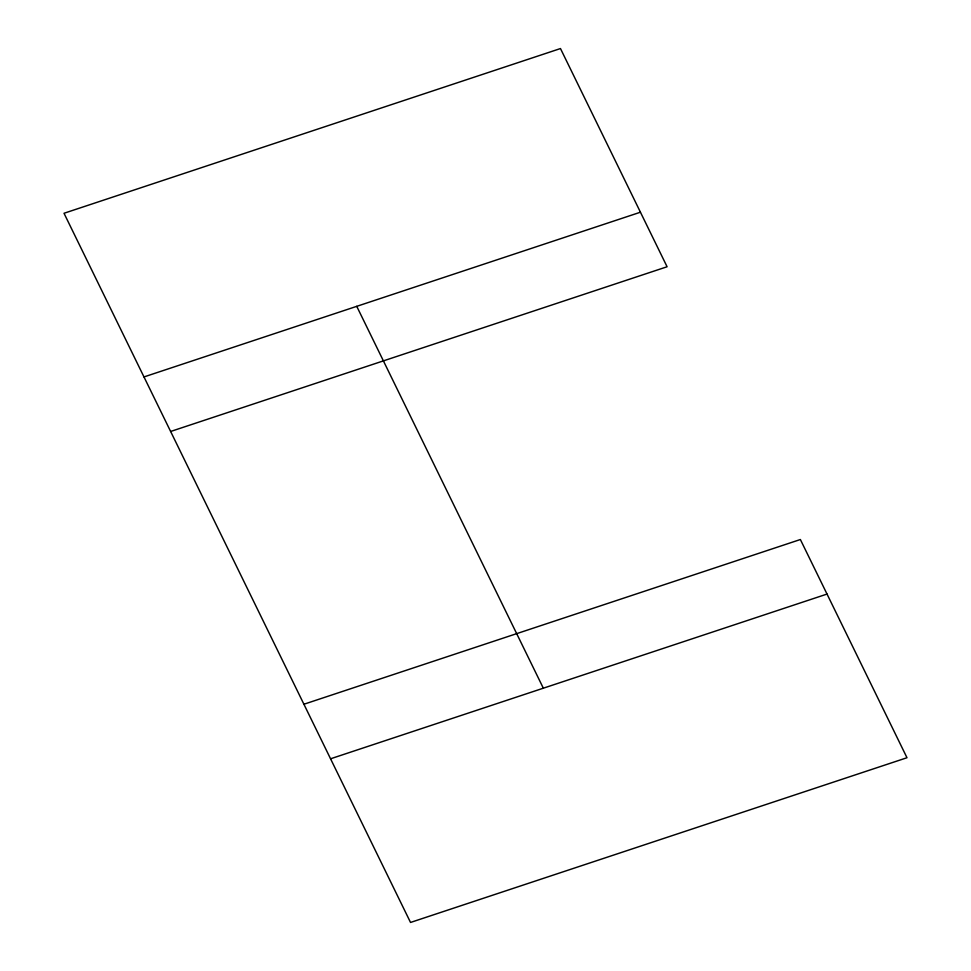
<?xml version="1.0" encoding="UTF-8"?>
<svg xmlns="http://www.w3.org/2000/svg" width="971" height="971" viewBox="0 0 971 971"><rect width="100%" height="100%" fill="white"/><g stroke="black" fill="none" stroke-linecap="round" stroke-linejoin="round"><path stroke-width="1.46" d="M143.975 376.93L640.435 212.212M170.629 431.476L667.089 266.758L560.473 48.55L64.013 213.268L410.527 922.45L906.987 757.732L800.371 539.524L303.911 704.242M330.565 758.788L827.025 594.07M356.745 306.338L543.335 688.196"/></g></svg>
